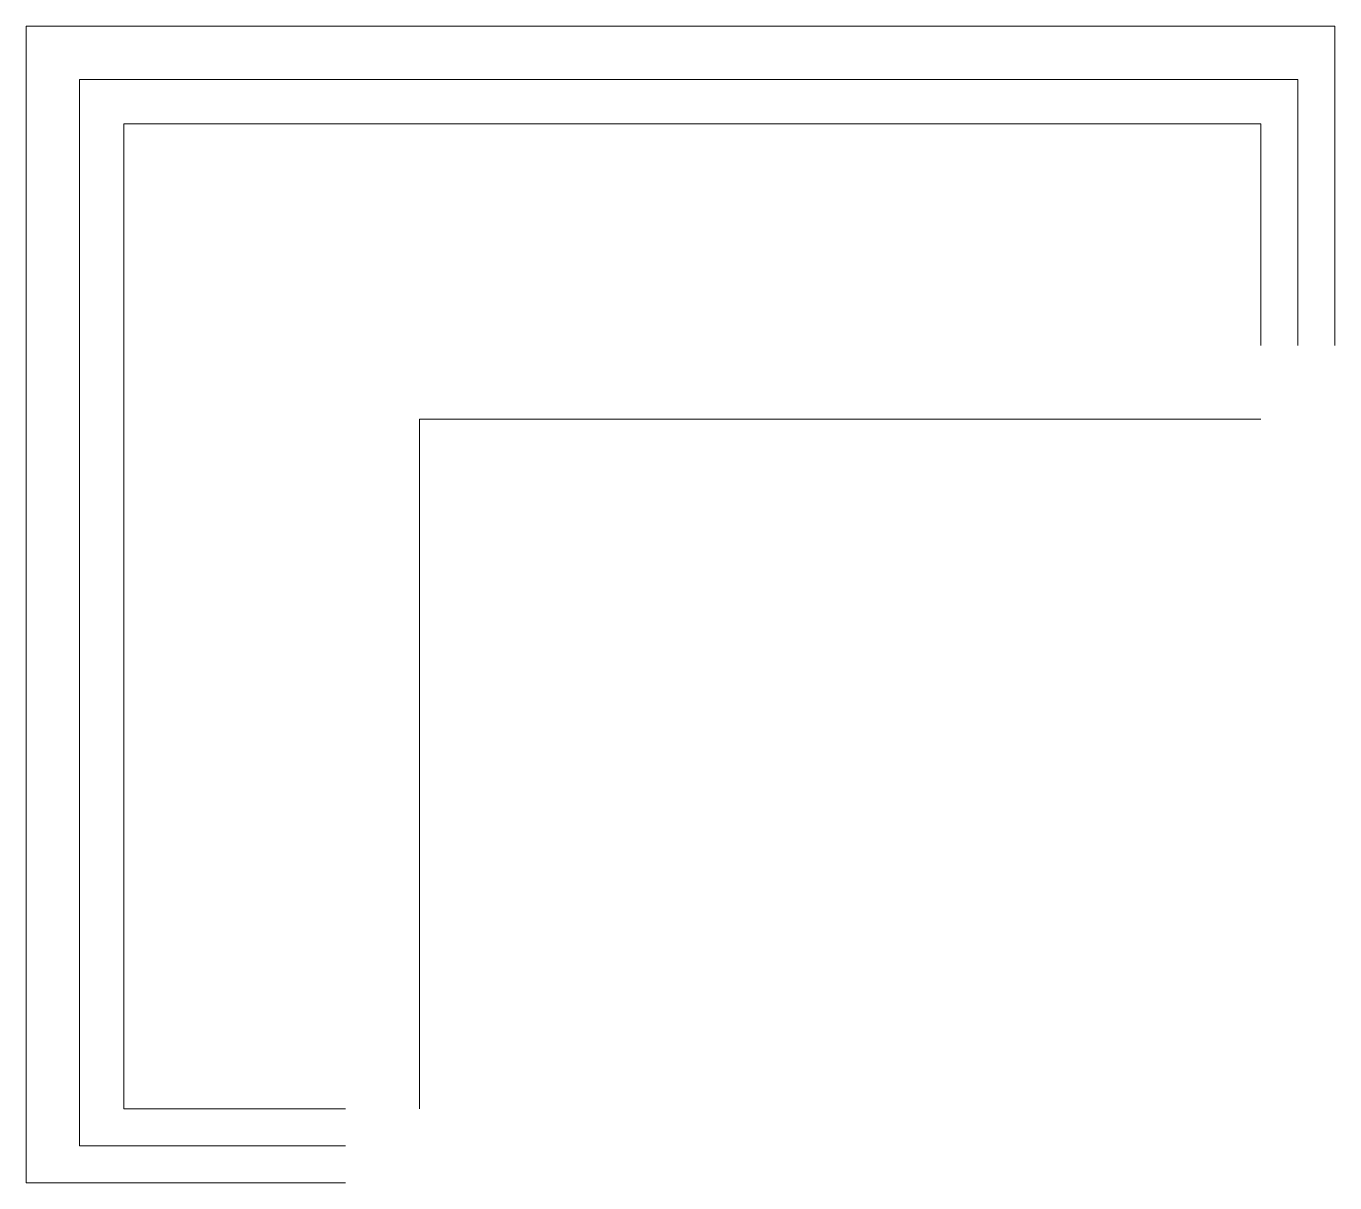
# Model space of a CAD drawing. Header units: inches. Extents: x 0 to 3541, y 0 to 3130.
import ezdxf

# ---------------------------------------------------------------- set-up
doc = ezdxf.new("R2010")
doc.units = ezdxf.units.IN
doc.header["$MEASUREMENT"] = 0
doc.layers.add('WINDOW_门窗', color=4, linetype='Continuous', lineweight=20, true_color=0x00ffff)

msp = doc.modelspace()

# ---------------------------------------------------------------- linework, layer by layer
at = {"layer": 'WINDOW_门窗', "ltscale": 100}
for p, q in [((3540.7, 3130.4), (0, 3130.4)), ((0, 3130.4), (0, 0)), ((3540.7, 2266.4), (3540.7, 3130.4)), ((3440.7, 2986.4), (144, 2986.4)), ((144, 2986.4), (144, 100)), ((3440.7, 2266.4), (3440.7, 2986.4)), ((3340.7, 2866.4), (264, 2866.4)), ((264, 2866.4), (264, 200)), ((3340.7, 2266.4), (3340.7, 2866.4)), ((3340.7, 2066.4), (1064, 2066.4)), ((1064, 2066.4), (1064, 200)), ((264, 200), (864, 200)), ((144, 100), (864, 100)), ((0, 0), (864, 0))]:
    msp.add_line(p, q, dxfattribs=at)

doc.saveas('drawing.dxf')
